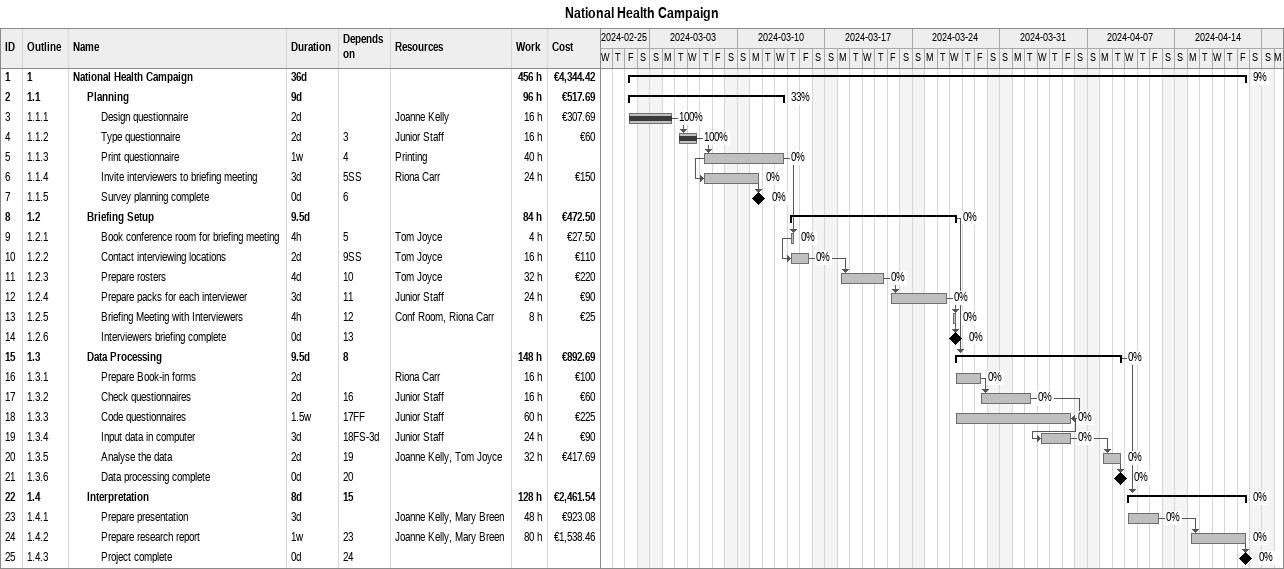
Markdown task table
National Health Campaign

| ID | WBS | Task | Duration | Start | Finish | Predecessors | Resources | % complete | Work (h) | Cost (€) |
|---|---|---|---|---|---|---|---|---|---|---|
| 1 | 1 | **National Health Campaign** | 36d | 2024-03-01 | 2024-04-19 |  |  | 9 | 456 | 4344.42 |
| 2 | 1.1 | **Planning** | 9d | 2024-03-01 | 2024-03-13 |  |  | 33 | 96 | 517.69 |
| 3 | 1.1.1 | Design questionnaire | 2d | 2024-03-01 | 2024-03-04 |  | Joanne Kelly | 100 | 16 | 307.69 |
| 4 | 1.1.2 | Type questionnaire | 2d | 2024-03-05 | 2024-03-06 | 3 | Junior Staff | 100 | 16 | 60 |
| 5 | 1.1.3 | Print questionnaire | 1w | 2024-03-07 | 2024-03-13 | 4 | Printing | 0 | 40 |  |
| 6 | 1.1.4 | Invite interviewers to briefing meeting | 3d | 2024-03-07 | 2024-03-11 | 5SS | Riona Carr | 0 | 24 | 150 |
| 7 | 1.1.5 | Survey planning complete | 0d | 2024-03-11 | 2024-03-11 | 6 |  | 0 |  |  |
| 8 | 1.2 | **Briefing Setup** | 9.5d | 2024-03-14 | 2024-03-27 |  |  | 0 | 84 | 472.50 |
| 9 | 1.2.1 | Book conference room for briefing meeting | 4h | 2024-03-14 | 2024-03-14 | 5 | Tom Joyce | 0 | 4 | 27.50 |
| 10 | 1.2.2 | Contact interviewing locations | 2d | 2024-03-14 | 2024-03-15 | 9SS | Tom Joyce | 0 | 16 | 110 |
| 11 | 1.2.3 | Prepare rosters | 4d | 2024-03-18 | 2024-03-21 | 10 | Tom Joyce | 0 | 32 | 220 |
| 12 | 1.2.4 | Prepare packs for each interviewer | 3d | 2024-03-22 | 2024-03-26 | 11 | Junior Staff | 0 | 24 | 90 |
| 13 | 1.2.5 | Briefing Meeting with Interviewers | 4h | 2024-03-27 | 2024-03-27 | 12 | Conf Room, Riona Carr | 0 | 8 | 25 |
| 14 | 1.2.6 | Interviewers briefing complete | 0d | 2024-03-27 | 2024-03-27 | 13 |  | 0 |  |  |
| 15 | 1.3 | **Data Processing** | 9.5d | 2024-03-27 | 2024-04-09 | 8 |  | 0 | 148 | 892.69 |
| 16 | 1.3.1 | Prepare Book-in forms | 2d | 2024-03-27 | 2024-03-29 |  | Riona Carr | 0 | 16 | 100 |
| 17 | 1.3.2 | Check questionnaires | 2d | 2024-03-29 | 2024-04-02 | 16 | Junior Staff | 0 | 16 | 60 |
| 18 | 1.3.3 | Code questionnaires | 1.5w | 2024-03-27 | 2024-04-05 | 17FF | Junior Staff | 0 | 60 | 225 |
| 19 | 1.3.4 | Input data in computer | 3d | 2024-04-03 | 2024-04-05 | 18FS-3d | Junior Staff | 0 | 24 | 90 |
| 20 | 1.3.5 | Analyse the data | 2d | 2024-04-08 | 2024-04-09 | 19 | Joanne Kelly, Tom Joyce | 0 | 32 | 417.69 |
| 21 | 1.3.6 | Data processing complete | 0d | 2024-04-09 | 2024-04-09 | 20 |  | 0 |  |  |
| 22 | 1.4 | **Interpretation** | 8d | 2024-04-10 | 2024-04-19 | 15 |  | 0 | 128 | 2461.54 |
| 23 | 1.4.1 | Prepare presentation | 3d | 2024-04-10 | 2024-04-12 |  | Joanne Kelly, Mary Breen | 0 | 48 | 923.08 |
| 24 | 1.4.2 | Prepare research report | 1w | 2024-04-15 | 2024-04-19 | 23 | Joanne Kelly, Mary Breen | 0 | 80 | 1538.46 |
| 25 | 1.4.3 | Project complete | 0d | 2024-04-19 | 2024-04-19 | 24 |  | 0 |  |  |
